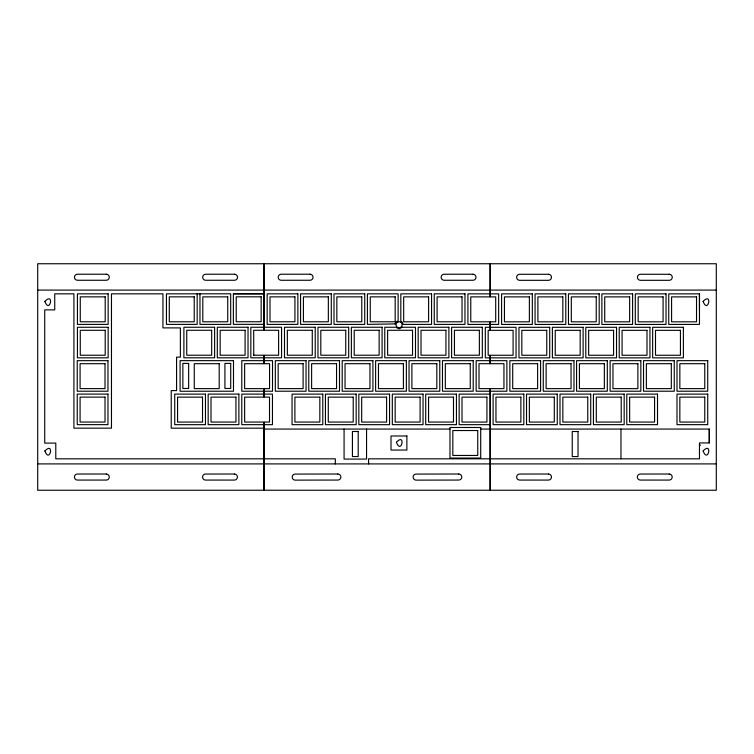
<?xml version="1.0" encoding="UTF-8"?>
<svg xmlns="http://www.w3.org/2000/svg" width="754" height="754" viewBox="0 0 754 754"><rect width="100%" height="100%" fill="white"/><g stroke="black" fill="none" stroke-linecap="round" stroke-linejoin="round"><path stroke-width="1.13" d="M264.183 357.801L264.183 363.692L269.564 363.692L269.564 388.63L264.183 388.63L264.183 397.132L269.517 397.132L269.517 422.061L264.183 422.061L264.183 490.251L489.977 490.251L489.977 388.63L479.007 388.63L479.007 363.692L489.977 363.692L489.977 355.257L488.168 355.257L488.168 330.327L489.977 330.327L489.977 321.817L470.769 321.817L470.769 296.887L489.977 296.887L489.977 263.749L264.183 263.749L264.183 330.28L278.612 330.28L278.612 355.209L264.183 355.209L264.183 357.801L281.562 357.801L281.562 327.255L264.183 327.255M699.467 310.092L699.467 293.862L668.741 293.862L668.741 324.418L699.467 324.418L699.467 293.862M490.345 458.818L699.467 458.818L699.467 442.937L709.278 442.937L709.278 429.064L490.345 429.064M490.336 327.302L490.326 330.327L513.097 330.327L513.097 355.257L490.326 355.257L490.326 363.692L503.945 363.692L503.945 388.63L490.345 388.63L490.345 490.251L716.3 490.251L716.3 263.749L490.336 263.749L490.336 296.887L495.708 296.887L495.708 321.817L490.336 321.817L490.336 327.302L516.047 327.302L516.047 357.858L490.364 357.858M397.528 322.071L398.272 321.769A3.073 3.073 0 0 1 402.033 325.53A3.073 3.073 0 0 1 396.896 326.906A3.073 3.073 0 0 1 398.272 321.769M37.7 290.092L263.834 290.092M264.183 290.092L489.977 290.12M490.336 290.092L716.3 290.092M197.171 293.824L166.445 293.834L166.445 324.38L197.171 324.38L197.171 293.824L230.686 293.806L230.686 324.39L199.961 324.39L199.961 293.824M233.372 293.806L263.834 293.796L233.372 293.806L233.372 324.352L263.834 324.352M489.977 293.862L467.923 293.862L467.923 324.418L489.977 324.418M490.336 293.862L498.658 293.862L498.658 324.418L490.336 324.418M263.834 327.255L250.837 327.255L250.837 357.801L263.834 357.801M489.977 327.302L485.322 327.302L485.322 357.858L489.977 357.858M253.683 355.209L263.834 355.209L263.834 363.692L244.635 363.692L244.635 388.63L263.834 388.63L263.834 397.132L244.635 397.132L244.635 422.061L263.834 422.061L263.834 490.251L37.7 490.251L37.7 263.749L263.834 263.749L263.834 330.28L253.683 330.28L253.759 355.209M263.834 360.666L241.789 360.666L241.789 391.222L263.834 391.222M264.183 360.666L272.514 360.666L272.514 391.222L264.183 391.222M489.977 360.666L476.16 360.666L476.16 391.222L489.977 391.222M490.364 360.666L506.886 360.666L506.886 391.222L490.345 391.222M263.834 394.106L241.789 394.106L241.789 424.662L263.834 424.662M264.183 394.106L272.458 394.106L272.458 424.662L264.183 424.662M489.977 394.116L459.148 394.116L459.148 424.672L489.977 424.672M264.183 428.168L171.224 428.168L171.224 390.61L176.577 390.61L176.577 357.142L180.376 357.142L180.376 327.896L162.939 327.896L162.939 293.834L111.469 293.834L111.469 428.159L73.911 428.159L73.911 293.834L54.731 293.834L54.731 309.875L44.722 309.875L44.722 443.107L55.787 443.107L55.787 458.818L335.332 458.818L335.332 463.908M264.183 429.064L449.978 429.064M480.703 429.064L489.977 429.064M699.467 445.124L700.494 445.124M489.977 458.818L368.574 458.818L368.574 463.908M37.7 463.908L263.834 463.908M264.183 463.908L489.977 463.908M490.345 463.908L716.3 463.908M400.6 322.071L401.241 322.561M709.278 429.064L709.278 442.937M620.957 429.064L620.957 458.818M366.557 429.064L366.557 459.082L344.078 459.082L344.078 429.064M44.891 450.967C49.849 464.059 54.627 440.93 44.891 450.967M703.105 301.411C708.053 314.493 712.85 291.393 703.105 301.411M703.114 450.958C708.053 464.03 712.85 440.939 703.114 450.958M395.077 323.918L367.405 324.39L367.405 293.834L398.131 293.834L398.131 320.808L396.189 321.864L395.077 323.918M44.882 301.402C49.821 314.493 54.608 291.364 44.882 301.402M396.406 442.23C401.354 455.322 406.133 432.183 396.406 442.23M402.231 327.255L399.064 328.801L395.897 327.255L384.766 327.255L384.766 357.801L415.492 357.801L415.492 327.255L402.231 327.255M337.839 474.012L295.219 474.087A3.016 3.016 0 0 0 292.194 477.103A3.016 3.016 0 0 0 295.219 480.128L337.839 480.053A3.016 3.016 0 0 0 340.855 477.037A3.016 3.016 0 0 0 337.839 474.012M458.762 474.012L416.151 474.087A3.016 3.016 0 0 0 413.126 477.103A3.016 3.016 0 0 0 416.151 480.128L458.762 480.053A3.016 3.016 0 0 0 461.787 477.037A3.016 3.016 0 0 0 458.762 474.012M106.257 274.22L77.474 274.23A3.016 3.016 0 0 0 74.448 277.246A3.016 3.016 0 0 0 77.474 280.262L106.257 280.262A3.016 3.016 0 0 0 109.273 277.246A3.016 3.016 0 0 0 106.257 274.23M234.494 274.22L205.71 274.23A3.016 3.016 0 0 0 202.694 277.246A3.016 3.016 0 0 0 205.71 280.271L234.494 280.262A3.016 3.016 0 0 0 237.519 277.246A3.016 3.016 0 0 0 234.494 274.23M310.017 274.22L281.223 274.23A3.016 3.016 0 0 0 278.207 277.246A3.016 3.016 0 0 0 281.223 280.271L310.017 280.262A3.016 3.016 0 0 0 313.033 277.246A3.016 3.016 0 0 0 310.017 274.23M472.956 274.22L444.163 274.23A3.016 3.016 0 0 0 441.147 277.236A3.016 3.016 0 0 0 444.163 280.262L472.956 280.262A3.016 3.016 0 0 0 475.972 277.246A3.016 3.016 0 0 0 472.947 274.23M548.441 274.277L519.657 274.286A3.016 3.016 0 0 0 516.631 277.302A3.016 3.016 0 0 0 519.657 280.318L548.441 280.318A3.016 3.016 0 0 0 551.466 277.302A3.016 3.016 0 0 0 548.441 274.277M669.241 274.267L640.457 274.277A3.016 3.016 0 0 0 637.432 277.293A3.016 3.016 0 0 0 640.457 280.309L669.241 280.309A3.016 3.016 0 0 0 672.257 277.293A3.016 3.016 0 0 0 669.241 274.277M108.142 293.834L77.417 293.834L77.417 324.39L108.142 324.39L108.142 293.834M297.877 293.834L267.152 293.834L267.152 324.39L297.877 324.39L297.877 293.834M331.289 293.834L300.563 293.834L300.563 324.39L331.289 324.39L331.289 293.834M364.729 293.834L334.003 293.834L334.003 324.39L364.729 324.39L364.729 293.834M431.552 293.834L400.826 293.834L400.826 321.1L402.438 322.458L403.098 324.39L431.552 324.39L431.552 293.834M464.973 293.834L434.247 293.834L434.247 324.39L464.973 324.39L464.973 293.834M532.324 293.862L501.599 293.862L501.599 324.418L532.324 324.418L532.324 293.862M565.783 293.862L535.057 293.862L535.057 324.418L565.783 324.418L565.783 293.862M599.185 293.862L568.459 293.862L568.459 324.418L599.185 324.418L599.185 293.862M632.606 293.862L601.871 293.862L601.871 324.418L632.606 324.418L632.606 293.862M666.036 293.862L635.311 293.862L635.311 324.418L666.036 324.418L666.036 293.862M105.192 296.859L80.263 296.859L80.263 321.788L105.192 321.788L105.192 296.859M194.23 296.85L169.292 296.85L169.292 321.788L194.23 321.788L194.23 296.85M227.736 296.859L202.807 296.859L202.807 321.788L227.736 321.788L227.736 296.859M261.148 296.822L236.219 296.822L236.219 321.751L261.148 321.751L261.148 296.822M294.927 296.859L269.989 296.859L269.989 321.788L294.927 321.788L294.927 296.859M328.348 296.859L303.41 296.859L303.41 321.788L328.348 321.788L328.348 296.859M361.779 296.859L336.849 296.859L336.849 321.788L361.779 321.788L361.779 296.859M395.181 296.859L370.252 296.859L370.252 321.788L395.181 321.788L395.181 296.859M428.602 296.859L403.673 296.859L403.673 321.788L428.602 321.788L428.602 296.859M462.032 296.859L437.094 296.859L437.094 321.788L462.032 321.788L462.032 296.859M529.374 296.887L504.445 296.887L504.445 321.817L529.374 321.817L529.374 296.887M562.833 296.887L537.904 296.887L537.904 321.817L562.833 321.817L562.833 296.887M596.235 296.887L571.306 296.887L571.306 321.817L596.235 321.817L596.235 296.887M629.656 296.887L604.717 296.887L604.717 321.817L629.656 321.817L629.656 296.887M663.086 296.887L638.157 296.887L638.157 321.817L663.086 321.817L663.086 296.887M696.526 296.887L671.588 296.887L671.588 321.817L696.526 321.817L696.526 296.887M214.617 327.255L183.891 327.255L183.891 357.801L214.617 357.801L214.617 327.255M248.028 327.255L217.303 327.255L217.303 357.801L248.028 357.801L248.028 327.255M315.219 327.255L284.494 327.255L284.494 357.801L315.219 357.801L315.219 327.255M348.687 327.255L317.962 327.255L317.962 357.801L348.687 357.801L348.687 327.255M382.089 327.255L351.364 327.255L351.364 357.801L382.089 357.801L382.089 327.255M448.894 327.255L418.168 327.255L418.168 357.801L448.894 357.801L448.894 327.255M482.324 327.255L451.599 327.255L451.599 357.801L482.324 357.801L482.324 327.255M108.142 327.274L77.417 327.274L77.417 357.82L108.142 357.82L108.142 327.274M549.704 327.302L518.978 327.302L518.978 357.858L549.704 357.858L549.704 327.302M583.115 327.302L552.39 327.302L552.39 357.858L583.115 357.858L583.115 327.302M616.527 327.302L585.801 327.302L585.801 357.858L616.527 357.858L616.527 327.302M649.948 327.302L619.222 327.302L619.222 357.858L649.948 357.858L649.948 327.302M683.378 327.302L652.653 327.302L652.653 357.858L683.378 357.858L683.378 327.302M105.192 330.29L80.263 330.29L80.263 355.228L105.192 355.228L105.192 330.29M211.667 330.28L186.738 330.28L186.738 355.209L211.667 355.209L211.667 330.28M245.088 330.28L220.149 330.28L220.149 355.209L245.088 355.209L245.088 330.28M312.269 330.28L287.34 330.28L287.34 355.209L312.269 355.209L312.269 330.28M345.747 330.28L320.808 330.28L320.808 355.209L345.747 355.209L345.747 330.28M379.139 330.28L354.21 330.28L354.21 355.209L379.139 355.209L379.139 330.28M412.542 330.28L387.613 330.28L387.613 355.209L412.542 355.209L412.542 330.28M445.944 330.28L421.015 330.28L421.015 355.209L445.944 355.209L445.944 330.28M479.374 330.28L454.445 330.28L454.445 355.209L479.374 355.209L479.374 330.28M546.754 330.327L521.825 330.327L521.825 355.257L546.754 355.257L546.754 330.327M580.165 330.327L555.236 330.327L555.236 355.257L580.165 355.257L580.165 330.327M613.577 330.327L588.648 330.327L588.648 355.257L613.577 355.257L613.577 330.327M646.998 330.327L622.069 330.327L622.069 355.257L646.998 355.257L646.998 330.327M680.438 330.327L655.499 330.327L655.499 355.257L680.438 355.257L680.438 330.327M107.963 360.666L77.238 360.666L77.238 391.222L107.963 391.222L107.963 360.666M306.049 360.666L275.323 360.666L275.323 391.213L306.049 391.213L306.049 360.666M339.498 360.666L308.772 360.666L308.772 391.213L339.498 391.213L339.498 360.666M372.919 360.666L342.193 360.666L342.193 391.213L372.919 391.213L372.919 360.666M406.359 360.666L375.624 360.666L375.624 391.213L406.359 391.213L406.359 360.666M439.78 360.666L409.045 360.666L409.045 391.213L439.78 391.213L439.78 360.666M473.201 360.666L442.475 360.666L442.475 391.213L473.201 391.213L473.201 360.666M540.59 360.666L509.864 360.666L509.864 391.222L540.59 391.222L540.59 360.666M573.992 360.666L543.266 360.666L543.266 391.222L573.992 391.222L573.992 360.666M607.309 360.666L576.584 360.666L576.584 391.222L607.309 391.222L607.309 360.666M640.843 360.666L610.109 360.666L610.109 391.222L640.843 391.222L640.843 360.666M674.255 360.666L643.53 360.666L643.53 391.222L674.255 391.222L674.255 360.666M707.723 360.666L676.998 360.666L676.998 391.222L707.723 391.222L707.723 360.666M233.486 360.666L180.083 360.648L180.083 391.241L233.486 391.222L233.486 360.666M188.651 363.428L182.864 363.428L182.864 388.47L188.651 388.47L188.651 363.428M230.705 363.428L224.918 363.428L224.918 388.47L230.705 388.47L230.705 363.428M105.013 363.692L80.084 363.692L80.084 388.621L105.013 388.621L105.013 363.692M219.197 363.692L194.268 363.692L194.268 388.63L219.197 388.63L219.197 363.692M303.099 363.682L278.169 363.682L278.169 388.621L303.099 388.621L303.099 363.682M336.548 363.682L311.619 363.682L311.619 388.621L336.548 388.621L336.548 363.682M369.969 363.682L345.04 363.682L345.04 388.621L369.969 388.621L369.969 363.682M403.409 363.682L378.47 363.682L378.47 388.621L403.409 388.621L403.409 363.682M436.83 363.682L411.891 363.682L411.891 388.621L436.83 388.621L436.83 363.682M470.251 363.682L445.322 363.682L445.322 388.621L470.251 388.621L470.251 363.682M537.64 363.692L512.711 363.692L512.711 388.63L537.64 388.63L537.64 363.692M571.042 363.692L546.113 363.692L546.113 388.63L571.042 388.63L571.042 363.692M604.359 363.692L579.421 363.692L579.421 388.63L604.359 388.63L604.359 363.692M637.893 363.692L612.955 363.692L612.955 388.63L637.893 388.63L637.893 363.692M671.314 363.692L646.376 363.692L646.376 388.63L671.314 388.63L671.314 363.692M704.773 363.692L679.844 363.692L679.844 388.63L704.773 388.63L704.773 363.692M107.963 394.097L77.238 394.097L77.238 424.643L107.963 424.643L107.963 394.097M205.456 394.116L174.73 394.116L174.73 424.672L205.456 424.672L205.456 394.116M238.886 394.106L208.161 394.106L208.161 424.662L238.886 424.662L238.886 394.106M322.787 394.116L292.062 394.116L292.062 424.672L322.787 424.672L322.787 394.116M356.161 394.116L325.436 394.116L325.436 424.672L356.161 424.672L356.161 394.116M389.554 394.116L358.829 394.116L358.829 424.672L389.554 424.672L389.554 394.116M423.041 394.116L392.316 394.116L392.316 424.672L423.041 424.672L423.041 394.116M456.443 394.116L425.718 394.116L425.718 424.672L456.443 424.672L456.443 394.116M523.832 394.116L493.107 394.116L493.107 424.662L523.832 424.662L523.832 394.116M557.253 394.116L526.528 394.116L526.528 424.662L557.253 424.662L557.253 394.116M590.721 394.116L559.996 394.116L559.996 424.662L590.721 424.662L590.721 394.116M624.171 394.116L593.445 394.116L593.445 424.662L624.171 424.662L624.171 394.116M657.516 394.116L626.791 394.116L626.791 424.662L657.516 424.662L657.516 394.116M707.723 394.116L676.998 394.116L676.998 424.662L707.723 424.662L707.723 394.116M105.013 397.113L80.084 397.113L80.084 422.052L105.013 422.052L105.013 397.113M202.515 397.141L177.576 397.141L177.576 422.07L202.515 422.07L202.515 397.141M235.945 397.132L211.007 397.132L211.007 422.061L235.945 422.061L235.945 397.132M319.837 397.141L294.899 397.141L294.899 422.07L319.837 422.07L319.837 397.141M353.221 397.141L328.282 397.141L328.282 422.07L353.221 422.07L353.221 397.141M386.604 397.141L361.675 397.141L361.675 422.07L386.604 422.07L386.604 397.141M420.101 397.141L395.162 397.141L395.162 422.07L420.101 422.07L420.101 397.141M453.493 397.141L428.564 397.141L428.564 422.07L453.493 422.07L453.493 397.141M486.924 397.141L461.995 397.141L461.995 422.07L486.924 422.07L486.924 397.141M520.882 397.132L495.953 397.132L495.953 422.07L520.882 422.07L520.882 397.132M554.303 397.132L529.374 397.132L529.374 422.07L554.303 422.07L554.303 397.132M587.771 397.132L562.842 397.132L562.842 422.07L587.771 422.07L587.771 397.132M621.221 397.132L596.291 397.132L596.291 422.07L621.221 422.07L621.221 397.132M654.566 397.132L629.637 397.132L629.637 422.07L654.566 422.07L654.566 397.132M704.773 397.132L679.844 397.132L679.844 422.07L704.773 422.07L704.773 397.132M480.703 427.499L449.978 427.499L449.978 458.055L480.703 458.055L480.703 427.499M477.753 430.525L452.824 430.525L452.824 455.454L477.753 455.454L477.753 430.525M358.216 431.495L352.429 431.495L352.429 456.547L358.216 456.547L358.216 431.495M578.035 431.505L572.248 431.505L572.248 456.556L578.035 456.556L578.035 431.505M406.877 435.991L391.006 435.991L391.006 450.044L406.877 450.044L406.877 435.991M106.257 474.021L77.474 474.03A3.016 3.016 0 0 0 74.448 477.046A3.016 3.016 0 0 0 77.474 480.072L106.257 480.062A3.016 3.016 0 0 0 109.273 477.046A3.016 3.016 0 0 0 106.257 474.03M234.381 474.03L205.588 474.04A3.016 3.016 0 0 0 202.572 477.056A3.016 3.016 0 0 0 205.588 480.072L234.381 480.072A3.016 3.016 0 0 0 237.397 477.056A3.016 3.016 0 0 0 234.371 474.04M548.45 474.03L519.657 474.04A3.016 3.016 0 0 0 516.641 477.056A3.016 3.016 0 0 0 519.666 480.072L548.45 480.072A3.016 3.016 0 0 0 551.466 477.056A3.016 3.016 0 0 0 548.45 474.04M669.156 474.03L640.363 474.04A3.016 3.016 0 0 0 637.347 477.056A3.016 3.016 0 0 0 640.372 480.072L669.156 480.072A3.016 3.016 0 0 0 672.172 477.056A3.016 3.016 0 0 0 669.156 474.04"/></g></svg>
